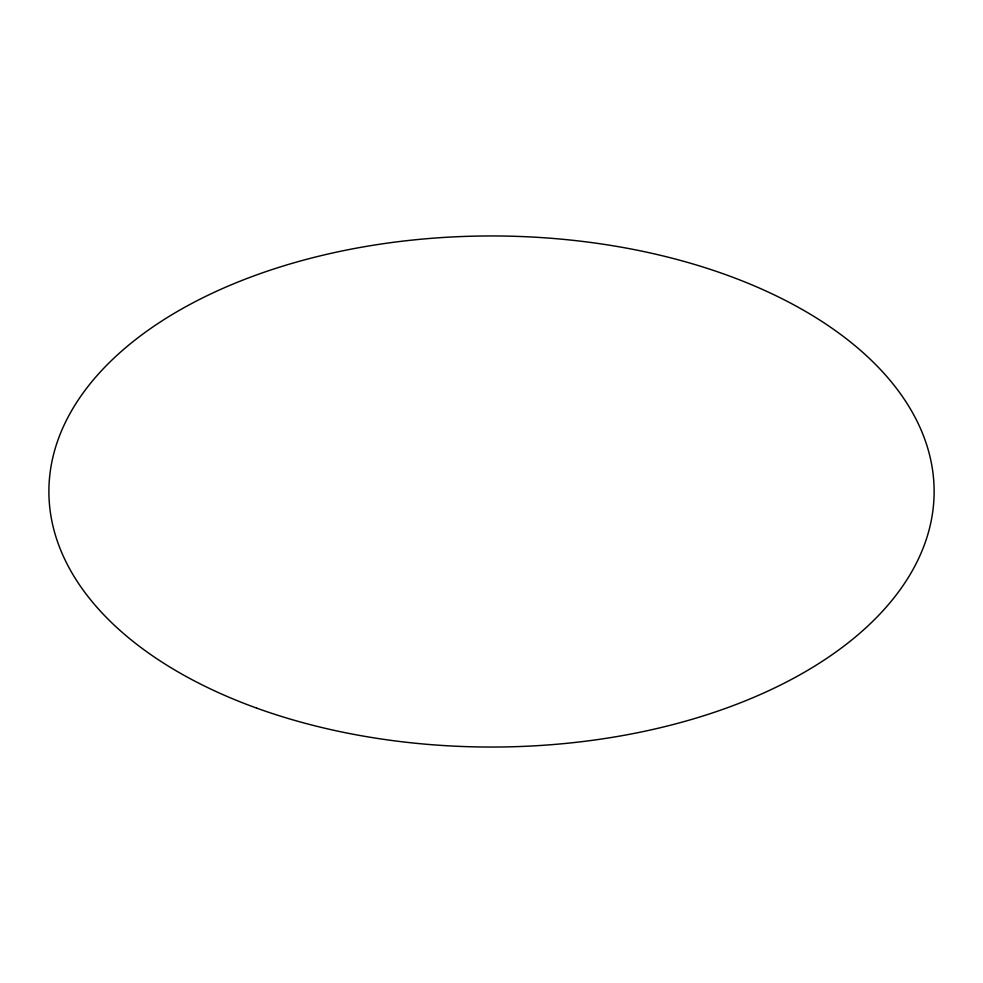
<?xml version="1.0" encoding="UTF-8"?>
<svg xmlns="http://www.w3.org/2000/svg" width="983" height="983" viewBox="0 0 983 983"><rect width="100%" height="100%" fill="white"/><g stroke="black" fill="none" stroke-linecap="round" stroke-linejoin="round"><path stroke-width="1.47" d="M256.71 708.129A442.633 255.555 0 0 0 933.85 500.58A442.633 255.555 0 0 0 283.94 265.791A442.633 255.555 0 0 0 256.71 708.129"/></g></svg>
